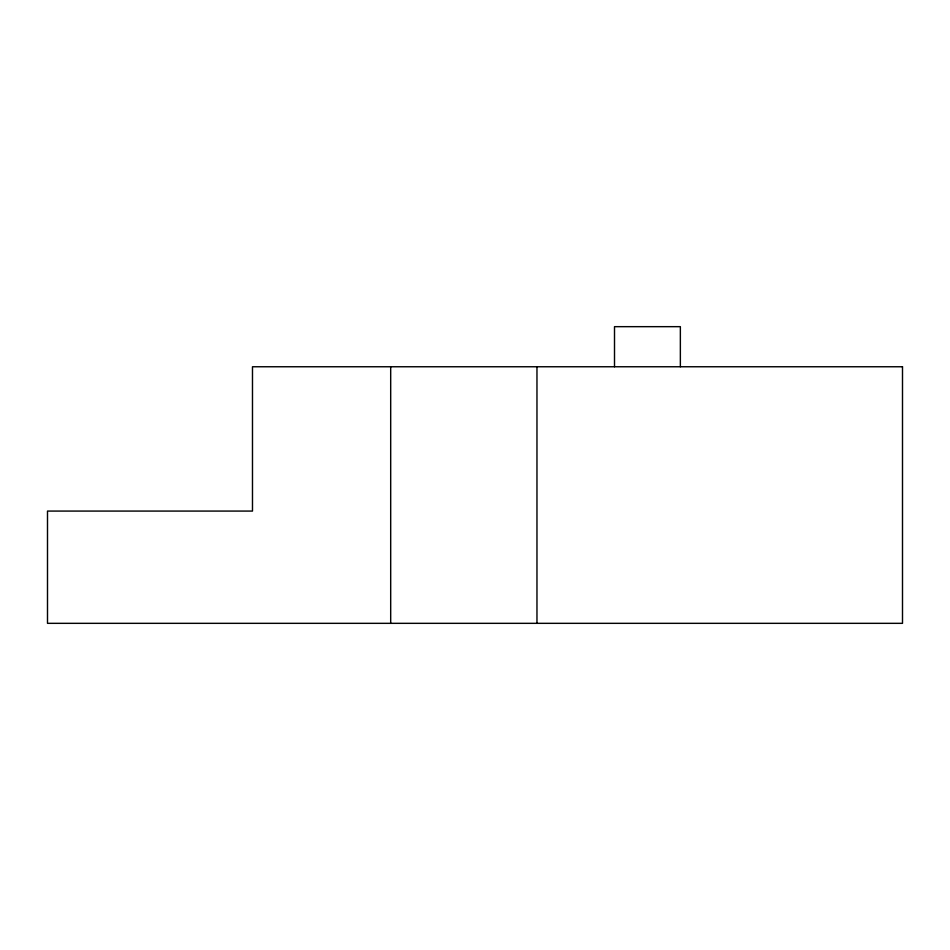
<?xml version="1.0" encoding="UTF-8"?>
<svg xmlns="http://www.w3.org/2000/svg" width="950" height="950" viewBox="0 0 950 950"><rect width="100%" height="100%" fill="white"/><g stroke="black" fill="none" stroke-linecap="round" stroke-linejoin="round"><path stroke-width="1.43" d="M680.354 366.759L680.354 326.669L614.508 326.669L614.508 366.759M536.964 366.759L536.964 623.331M390.688 366.759L390.688 623.331M902.5 366.759L252.486 366.759L252.486 511.076L47.5 511.076L47.5 623.331L902.5 623.331L902.5 366.759"/></g></svg>
